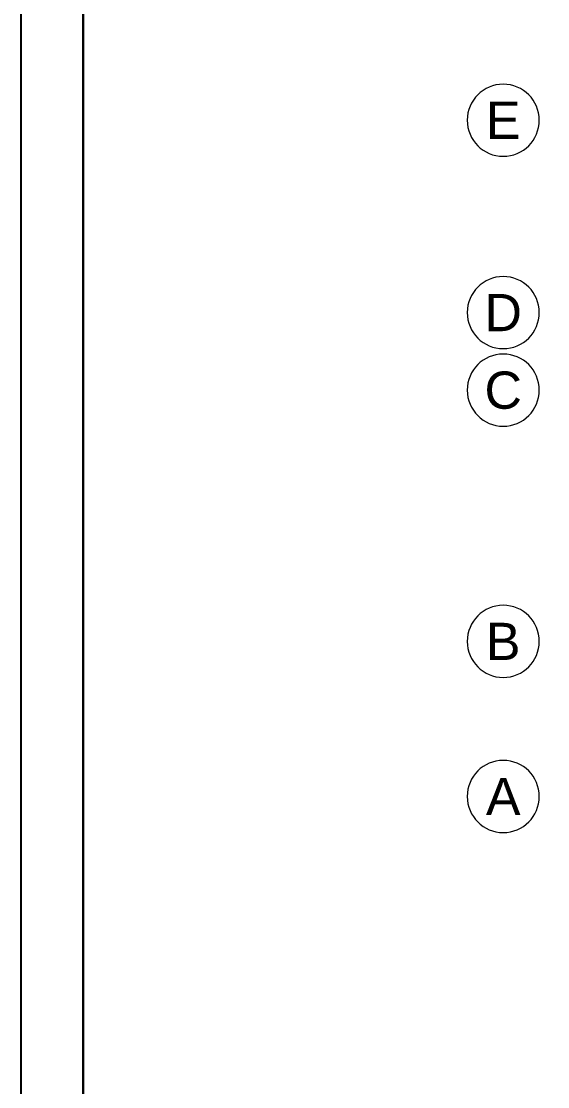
# Model space of a CAD drawing. Header units: inches. Extents: x 0 to 558, y -1 to 295.
# Drawn here: x 138.14 to 155.13, y 124.32 to 158.66 of the extents above; entities that cross this region are included whole.
import ezdxf
from ezdxf.enums import TextEntityAlignment as Align

# ---------------------------------------------------------------- set-up
doc = ezdxf.new("R2010")
doc.units = ezdxf.units.IN
doc.header["$MEASUREMENT"] = 0
for name, color, linetype, lineweight in [('KOP', 7, 'Continuous', 20), ('KOP GARIS', 1, 'Continuous', 30), ('u', 6, 'Continuous', 20)]:
    doc.layers.add(name, color=color, linetype=linetype, lineweight=lineweight)
doc.styles.add('BOLD', font='arial.ttf')
doc.styles.add('S', font='simplex', dxfattribs={"width": 0.75})
doc.styles.get("Standard").update_dxf_attribs({"font": 'arial.ttf'})

# ---------------------------------------------------------------- blocks, each defined once
blk = doc.blocks.new('KOP A3 DED')
blk.add_lwpolyline([(-21, 29.697), (21, 29.697), (21, 0), (-21, 0), (-21, 29.697)])
at = {"layer": 'KOP GARIS'}
blk.add_lwpolyline([(-20.8, 29.497), (20.8, 29.497), (20.8, 0.2), (-20.8, 0.2)], close=True, dxfattribs=at)
at = {"layer": 'KOP', "style": 'BOLD'}
for tag, p in [('JUDUL1', (15.9445, 4.0923)), ('JUDUL2', (15.9445, 3.7473)), ('JUDUL3', (15.9445, 3.4272)), ('NO', (17.2146, 1.1006)), ('REFF', (17.207, 0.7266)), ('FILE', (17.1894, 0.3359))]:
    blk.add_attdef(tag, p, '', height=0.12, dxfattribs=at)
for tag, p in [('SCALE1', (18.1706, 1.9482)), ('NAME', (16.3626, 1.7379)), ('SCALE2', (18.1692, 1.7325)), ('DATE', (19.9002, 1.7571)), ('SCALE3', (18.17, 1.521))]:
    blk.add_attdef(tag, text='', height=0.12, dxfattribs=at).set_placement(p, align=Align.MIDDLE_CENTER)
blk = doc.blocks.new('NAV')
blk.add_circle((0, -0.4), 0.4)
at = {"style": 'S', "width": 0.75, "flags": 4}
blk.add_attdef('AV', text='', height=0.3, dxfattribs=at).set_placement((0, -0.4), align=Align.MIDDLE)

msp = doc.modelspace()

# ---------------------------------------------------------------- block references
at = {"xscale": 10, "yscale": 10, "zscale": 10}
msp.add_blockref('KOP A3 DED', (348.142, -1.4925), dxfattribs=at)
at = {"layer": 'u'}
ref = msp.add_blockref('NAV', (153.6936, 156.6344), dxfattribs=dict(at, xscale=-2.907133774292419, yscale=2.907133774292419, zscale=2.907133774292419))
ref.add_attrib('AV', 'E', dxfattribs={"layer": '0', "height": 1.2, "flags": 4}).set_placement((153.6936, 155.4715), align=Align.MIDDLE)
ref = msp.add_blockref('NAV', (153.6936, 150.4344), dxfattribs=dict(at, xscale=-2.907133774292419, yscale=2.907133774292419, zscale=2.907133774292419))
ref.add_attrib('AV', 'D', dxfattribs={"layer": '0', "height": 1.2, "flags": 4}).set_placement((153.6936, 149.2715), align=Align.MIDDLE)
ref = msp.add_blockref('NAV', (153.6936, 147.9344), dxfattribs=dict(at, xscale=-2.907133774292419, yscale=2.907133774292419, zscale=2.907133774292419))
ref.add_attrib('AV', 'C', dxfattribs={"layer": '0', "height": 1.2, "flags": 4}).set_placement((153.6936, 146.7715), align=Align.MIDDLE)
ref = msp.add_blockref('NAV', (153.6936, 139.8344), dxfattribs=dict(at, xscale=-2.907133774292419, yscale=2.907133774292419, zscale=2.907133774292419))
ref.add_attrib('AV', 'B', dxfattribs={"layer": '0', "height": 1.2, "flags": 4}).set_placement((153.6936, 138.6715), align=Align.MIDDLE)
ref = msp.add_blockref('NAV', (153.6936, 134.8344), dxfattribs=dict(at, xscale=-2.907133774292419, yscale=2.907133774292419, zscale=2.907133774292419))
ref.add_attrib('AV', 'A', dxfattribs={"layer": '0', "height": 1.2, "flags": 4}).set_placement((153.6936, 133.6715), align=Align.MIDDLE)

doc.saveas('drawing.dxf')
